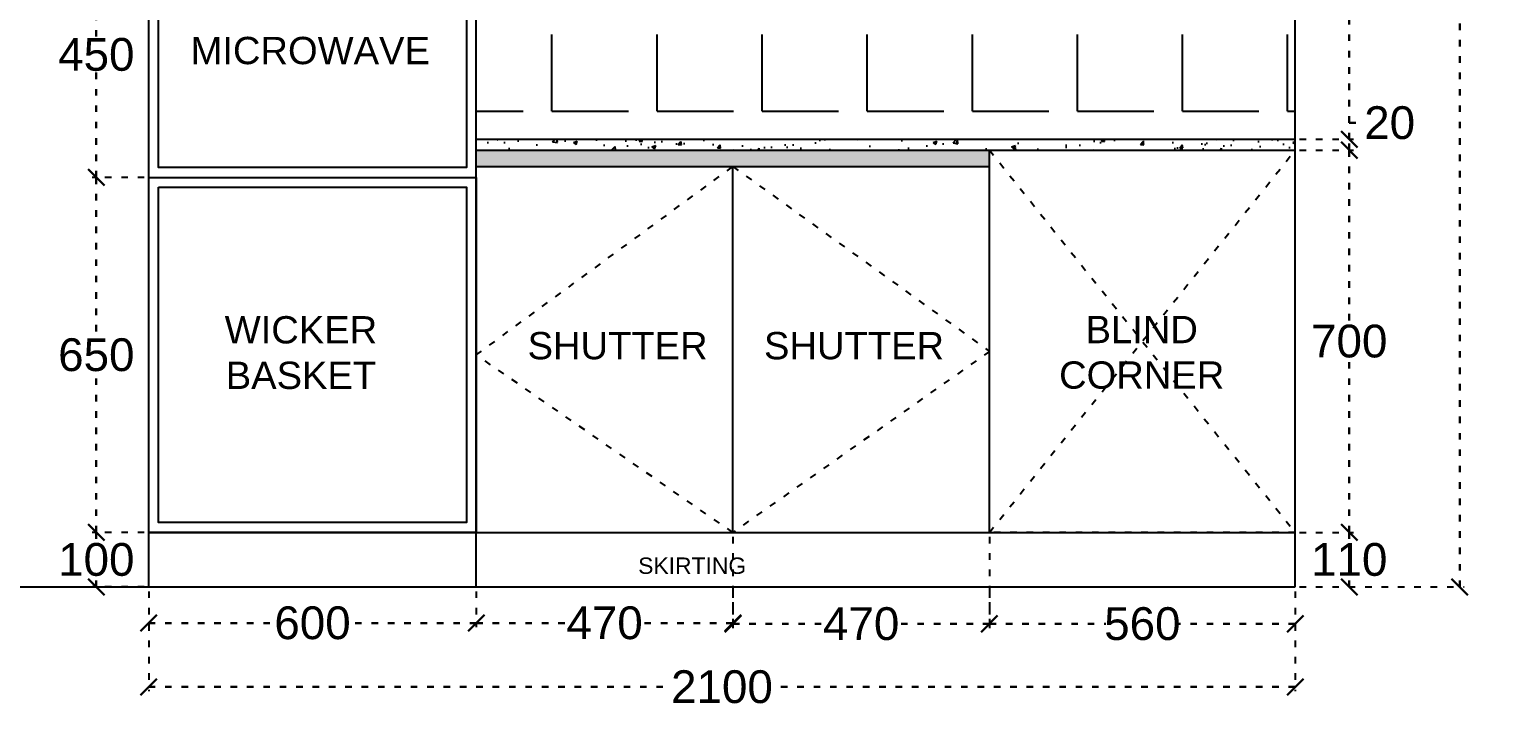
# Model space of a CAD drawing. Header units: millimetres. Extents: x 221542 to 643377, y 20779 to 241923.
# Drawn here: x 243518 to 246229, y 120759 to 122002 of the extents above; entities that cross this region are included whole.
import ezdxf

# ---------------------------------------------------------------- set-up
doc = ezdxf.new("R2010")
doc.units = ezdxf.units.MM
doc.header["$MEASUREMENT"] = 0
doc.linetypes.add('ACAD_ISO03W100', pattern=[30, 12, -18])
doc.layers.add('Walls', color=253, linetype='Continuous')
doc.styles.get("Standard").update_dxf_attribs({"font": 'arial.ttf'})
doc.dimstyles.get("Standard").update_dxf_attribs({"dimtxt": 60, "dimasz": 30, "dimexe": 7.75, "dimexo": 8.13, "dimgap": 0.63, "dimtad": 0, "dimtih": 1, "dimtoh": 1, "dimdec": 0, "dimzin": 0, "dimtxsty": 'Standard', "dimblk": 'OBLIQUE', "dimcen": 2.25, "dimclrd": 1, "dimclre": 1, "dimclrt": 1, "dimadec": 0, "dimazin": 0, "dimtfac": 1, "dimtdec": 0, "dimtofl": 0, "dimtmove": 0, "dimatfit": 3, "dimfxl": 1, "dimtolj": 1, "dimtzin": 0, "dimlwd": 30, "dimarcsym": 0})

# ---------------------------------------------------------------- blocks, each defined once
blk = doc.blocks.new('_Oblique')
at = {"color": 0, "linetype": 'ByBlock', "lineweight": -2}
blk.add_line((-0.5, -0.5), (0.5, 0.5), dxfattribs=at)
blk = doc.blocks.new('*D144')
at = {"layer": 'Defpoints', "color": 0, "linetype": 'ACAD_ISO03W100', "transparency": 16777216}
for p in [(243640.5, 122181), (243736.5, 122181), (243736.5, 121731)]:
    blk.add_point(p, dxfattribs=at)
at = {"layer": 'Walls', "color": 1, "linetype": 'ACAD_ISO03W100', "lineweight": -2, "transparency": 16777216}
for p, q in [((243728.4, 122181), (243632.8, 122181)), ((243728.4, 121731), (243632.8, 121731))]:
    blk.add_line(p, q, dxfattribs=at)
at = {"layer": 'Walls', "color": 1, "linetype": 'ACAD_ISO03W100', "lineweight": 30, "transparency": 16777216}
for p, q in [((243640.5, 122181), (243640.5, 121987.3)), ((243640.5, 121731), (243640.5, 121924.7))]:
    blk.add_line(p, q, dxfattribs=at)
at = {"layer": 'Walls', "color": 1, "linetype": 'ACAD_ISO03W100', "lineweight": 30, "transparency": 16777216, "xscale": 30, "yscale": 30, "zscale": 30}
for p, rotation in [((243640.5, 122181), 90), ((243640.5, 121731), 270)]:
    blk.add_blockref('_Oblique', p, dxfattribs=dict(at, rotation=rotation))
at = {"layer": 'Walls', "color": 1, "linetype": 'ACAD_ISO03W100', "transparency": 16777216, "insert": (243640.5, 121956), "char_height": 60, "attachment_point": 5}
blk.add_mtext('\\A1;450', dxfattribs=at)
blk = doc.blocks.new('*D145')
at = {"layer": 'Defpoints', "color": 0, "linetype": 'ACAD_ISO03W100', "transparency": 16777216}
for p in [(243640.5, 121731), (243736.5, 121731), (243736.5, 121081)]:
    blk.add_point(p, dxfattribs=at)
at = {"layer": 'Walls', "color": 1, "linetype": 'ACAD_ISO03W100', "lineweight": -2, "transparency": 16777216}
for p, q in [((243728.4, 121731), (243632.8, 121731)), ((243728.4, 121081), (243632.8, 121081))]:
    blk.add_line(p, q, dxfattribs=at)
at = {"layer": 'Walls', "color": 1, "linetype": 'ACAD_ISO03W100', "lineweight": 30, "transparency": 16777216}
for p, q in [((243640.5, 121731), (243640.5, 121437.3)), ((243640.5, 121081), (243640.5, 121374.7))]:
    blk.add_line(p, q, dxfattribs=at)
at = {"layer": 'Walls', "color": 1, "linetype": 'ACAD_ISO03W100', "lineweight": 30, "transparency": 16777216, "xscale": 30, "yscale": 30, "zscale": 30}
for p, rotation in [((243640.5, 121731), 90), ((243640.5, 121081), 270)]:
    blk.add_blockref('_Oblique', p, dxfattribs=dict(at, rotation=rotation))
at = {"layer": 'Walls', "color": 1, "linetype": 'ACAD_ISO03W100', "transparency": 16777216, "insert": (243640.5, 121406), "char_height": 60, "attachment_point": 5}
blk.add_mtext('\\A1;650', dxfattribs=at)
blk = doc.blocks.new('*D146')
at = {"layer": 'Defpoints', "color": 0, "linetype": 'ACAD_ISO03W100', "transparency": 16777216}
for p in [(243640.5, 121081), (243736.5, 121081), (243736.5, 120981)]:
    blk.add_point(p, dxfattribs=at)
at = {"layer": 'Walls', "color": 1, "linetype": 'ACAD_ISO03W100', "lineweight": -2, "transparency": 16777216}
for p, q in [((243728.4, 121081), (243632.8, 121081)), ((243728.4, 120981), (243632.8, 120981))]:
    blk.add_line(p, q, dxfattribs=at)
at = {"layer": 'Walls', "color": 1, "linetype": 'ACAD_ISO03W100', "lineweight": 30, "transparency": 16777216}
for p, q in [((243640.5, 121081), (243640.5, 121062.3)), ((243640.5, 120981), (243640.5, 120999.7))]:
    blk.add_line(p, q, dxfattribs=at)
at = {"layer": 'Walls', "color": 1, "linetype": 'ACAD_ISO03W100', "lineweight": 30, "transparency": 16777216, "xscale": 30, "yscale": 30, "zscale": 30}
for p, rotation in [((243640.5, 121081), 90), ((243640.5, 120981), 270)]:
    blk.add_blockref('_Oblique', p, dxfattribs=dict(at, rotation=rotation))
at = {"layer": 'Walls', "color": 1, "linetype": 'ACAD_ISO03W100', "transparency": 16777216, "insert": (243640.5, 121031), "char_height": 60, "attachment_point": 5}
blk.add_mtext('\\A1;100', dxfattribs=at)
blk = doc.blocks.new('*D148')
at = {"layer": 'Defpoints', "color": 0, "linetype": 'ACAD_ISO03W100', "transparency": 16777216}
for p in [(243736.5, 120981), (244336.5, 120981), (244336.5, 120915)]:
    blk.add_point(p, dxfattribs=at)
at = {"layer": 'Walls', "color": 1, "linetype": 'ACAD_ISO03W100', "lineweight": -2, "transparency": 16777216}
for p, q in [((243736.5, 120972.9), (243736.5, 120907.2)), ((244336.5, 120972.9), (244336.5, 120907.2))]:
    blk.add_line(p, q, dxfattribs=at)
at = {"layer": 'Walls', "color": 1, "linetype": 'ACAD_ISO03W100', "lineweight": 30, "transparency": 16777216}
for p, q in [((243736.5, 120915), (243969.5, 120915)), ((244336.5, 120915), (244103.5, 120915))]:
    blk.add_line(p, q, dxfattribs=at)
at = {"layer": 'Walls', "color": 1, "linetype": 'ACAD_ISO03W100', "lineweight": 30, "transparency": 16777216, "xscale": 30, "yscale": 30, "zscale": 30, "rotation": 180}
blk.add_blockref('_Oblique', (243736.5, 120915), dxfattribs=at)
at = {"layer": 'Walls', "color": 1, "linetype": 'ACAD_ISO03W100', "lineweight": 30, "transparency": 16777216, "xscale": 30, "yscale": 30, "zscale": 30}
blk.add_blockref('_Oblique', (244336.5, 120915), dxfattribs=at)
at = {"layer": 'Walls', "color": 1, "linetype": 'ACAD_ISO03W100', "transparency": 16777216, "insert": (244036.5, 120915), "char_height": 60, "attachment_point": 5}
blk.add_mtext('\\A1;600', dxfattribs=at)
blk = doc.blocks.new('*D149')
at = {"layer": 'Defpoints', "color": 0, "linetype": 'ACAD_ISO03W100', "transparency": 16777216}
for p in [(244806.5, 121081), (244336.5, 120981), (244806.5, 120915)]:
    blk.add_point(p, dxfattribs=at)
at = {"layer": 'Walls', "color": 1, "linetype": 'ACAD_ISO03W100', "lineweight": -2, "transparency": 16777216}
for p, q in [((244806.5, 121072.9), (244806.5, 120907.2)), ((244336.5, 120972.9), (244336.5, 120907.2))]:
    blk.add_line(p, q, dxfattribs=at)
at = {"layer": 'Walls', "color": 1, "linetype": 'ACAD_ISO03W100', "lineweight": 30, "transparency": 16777216}
for p, q in [((244336.5, 120915), (244503.5, 120915)), ((244806.5, 120915), (244639.5, 120915))]:
    blk.add_line(p, q, dxfattribs=at)
at = {"layer": 'Walls', "color": 1, "linetype": 'ACAD_ISO03W100', "lineweight": 30, "transparency": 16777216, "xscale": 30, "yscale": 30, "zscale": 30, "rotation": 180}
blk.add_blockref('_Oblique', (244336.5, 120915), dxfattribs=at)
at = {"layer": 'Walls', "color": 1, "linetype": 'ACAD_ISO03W100', "lineweight": 30, "transparency": 16777216, "xscale": 30, "yscale": 30, "zscale": 30}
blk.add_blockref('_Oblique', (244806.5, 120915), dxfattribs=at)
at = {"layer": 'Walls', "color": 1, "linetype": 'ACAD_ISO03W100', "transparency": 16777216, "insert": (244571.5, 120915), "char_height": 60, "attachment_point": 5}
blk.add_mtext('\\A1;470', dxfattribs=at)
blk = doc.blocks.new('*D150')
at = {"layer": 'Defpoints', "color": 0, "linetype": 'ACAD_ISO03W100', "transparency": 16777216}
for p in [(245276.5, 121081), (244806.5, 120981), (245276.5, 120913.5)]:
    blk.add_point(p, dxfattribs=at)
at = {"layer": 'Walls', "color": 1, "linetype": 'ACAD_ISO03W100', "lineweight": -2, "transparency": 16777216}
for p, q in [((245276.5, 121072.9), (245276.5, 120905.8)), ((244806.5, 120972.9), (244806.5, 120905.8))]:
    blk.add_line(p, q, dxfattribs=at)
at = {"layer": 'Walls', "color": 1, "linetype": 'ACAD_ISO03W100', "lineweight": 30, "transparency": 16777216}
for p, q in [((244806.5, 120913.5), (244973.5, 120913.5)), ((245276.5, 120913.5), (245109.5, 120913.5))]:
    blk.add_line(p, q, dxfattribs=at)
at = {"layer": 'Walls', "color": 1, "linetype": 'ACAD_ISO03W100', "lineweight": 30, "transparency": 16777216, "xscale": 30, "yscale": 30, "zscale": 30, "rotation": 180}
blk.add_blockref('_Oblique', (244806.5, 120913.5), dxfattribs=at)
at = {"layer": 'Walls', "color": 1, "linetype": 'ACAD_ISO03W100', "lineweight": 30, "transparency": 16777216, "xscale": 30, "yscale": 30, "zscale": 30}
blk.add_blockref('_Oblique', (245276.5, 120913.5), dxfattribs=at)
at = {"layer": 'Walls', "color": 1, "linetype": 'ACAD_ISO03W100', "transparency": 16777216, "insert": (245041.5, 120913.5), "char_height": 60, "attachment_point": 5}
blk.add_mtext('\\A1;470', dxfattribs=at)
blk = doc.blocks.new('*D151')
at = {"layer": 'Defpoints', "color": 0, "linetype": 'ACAD_ISO03W100', "transparency": 16777216}
for p in [(245276.5, 120981), (245836.5, 120981), (245276.5, 120913.5)]:
    blk.add_point(p, dxfattribs=at)
at = {"layer": 'Walls', "color": 1, "linetype": 'ACAD_ISO03W100', "lineweight": -2, "transparency": 16777216}
for p, q in [((245276.5, 120972.9), (245276.5, 120905.8)), ((245836.5, 120972.9), (245836.5, 120905.8))]:
    blk.add_line(p, q, dxfattribs=at)
at = {"layer": 'Walls', "color": 1, "linetype": 'ACAD_ISO03W100', "lineweight": 30, "transparency": 16777216}
for p, q in [((245276.5, 120913.5), (245489.7, 120913.5)), ((245836.5, 120913.5), (245623.3, 120913.5))]:
    blk.add_line(p, q, dxfattribs=at)
at = {"layer": 'Walls', "color": 1, "linetype": 'ACAD_ISO03W100', "lineweight": 30, "transparency": 16777216, "xscale": 30, "yscale": 30, "zscale": 30, "rotation": 180}
blk.add_blockref('_Oblique', (245276.5, 120913.5), dxfattribs=at)
at = {"layer": 'Walls', "color": 1, "linetype": 'ACAD_ISO03W100', "lineweight": 30, "transparency": 16777216, "xscale": 30, "yscale": 30, "zscale": 30}
blk.add_blockref('_Oblique', (245836.5, 120913.5), dxfattribs=at)
at = {"layer": 'Walls', "color": 1, "linetype": 'ACAD_ISO03W100', "transparency": 16777216, "insert": (245556.5, 120913.5), "char_height": 60, "attachment_point": 5}
blk.add_mtext('\\A1;560', dxfattribs=at)
blk = doc.blocks.new('*D152')
at = {"layer": 'Defpoints', "color": 0, "linetype": 'ACAD_ISO03W100', "transparency": 16777216}
for p in [(243736.5, 120981), (245836.5, 120981), (245836.5, 120798)]:
    blk.add_point(p, dxfattribs=at)
at = {"layer": 'Walls', "color": 1, "linetype": 'ACAD_ISO03W100', "lineweight": -2, "transparency": 16777216}
for p, q in [((243736.5, 120972.87), (243736.5, 120790.25)), ((245836.5, 120972.87), (245836.5, 120790.25))]:
    blk.add_line(p, q, dxfattribs=at)
at = {"layer": 'Walls', "color": 1, "linetype": 'ACAD_ISO03W100', "lineweight": 30, "transparency": 16777216}
for p, q in [((243736.5, 120798), (244695.87, 120798)), ((245836.5, 120798), (244877.13, 120798))]:
    blk.add_line(p, q, dxfattribs=at)
at = {"layer": 'Walls', "color": 1, "linetype": 'ACAD_ISO03W100', "lineweight": 30, "transparency": 16777216, "xscale": 30, "yscale": 30, "zscale": 30, "rotation": 180}
blk.add_blockref('_Oblique', (243736.5, 120798), dxfattribs=at)
at = {"layer": 'Walls', "color": 1, "linetype": 'ACAD_ISO03W100', "lineweight": 30, "transparency": 16777216, "xscale": 30, "yscale": 30, "zscale": 30}
blk.add_blockref('_Oblique', (245836.5, 120798), dxfattribs=at)
at = {"layer": 'Walls', "color": 1, "linetype": 'ACAD_ISO03W100', "transparency": 16777216, "insert": (244786.5, 120798), "char_height": 60, "attachment_point": 5}
blk.add_mtext('\\A1;2100', dxfattribs=at)
blk = doc.blocks.new('*D153')
at = {"layer": 'Defpoints', "color": 0, "linetype": 'ACAD_ISO03W100', "transparency": 16777216}
for p in [(245836.5, 121081), (245935.5, 121081), (245836.5, 120981)]:
    blk.add_point(p, dxfattribs=at)
at = {"layer": 'Walls', "color": 1, "linetype": 'ACAD_ISO03W100', "lineweight": -2, "transparency": 16777216}
for p, q in [((245844.6, 121081), (245943.3, 121081)), ((245844.6, 120981), (245943.3, 120981))]:
    blk.add_line(p, q, dxfattribs=at)
at = {"layer": 'Walls', "color": 1, "linetype": 'ACAD_ISO03W100', "lineweight": 30, "transparency": 16777216}
for p, q in [((245935.5, 121081), (245935.5, 121062.3)), ((245935.5, 120981), (245935.5, 120999.7))]:
    blk.add_line(p, q, dxfattribs=at)
at = {"layer": 'Walls', "color": 1, "linetype": 'ACAD_ISO03W100', "lineweight": 30, "transparency": 16777216, "xscale": 30, "yscale": 30, "zscale": 30}
for p, rotation in [((245935.5, 121081), 90), ((245935.5, 120981), 270)]:
    blk.add_blockref('_Oblique', p, dxfattribs=dict(at, rotation=rotation))
at = {"layer": 'Walls', "color": 1, "linetype": 'ACAD_ISO03W100', "transparency": 16777216, "insert": (245935.5, 121031), "char_height": 60, "attachment_point": 5}
blk.add_mtext('\\A1;110', dxfattribs=at)
blk = doc.blocks.new('*D154')
at = {"layer": 'Defpoints', "color": 0, "linetype": 'ACAD_ISO03W100', "transparency": 16777216}
for p in [(245836.5, 121781), (245935.5, 121781), (245836.5, 121081)]:
    blk.add_point(p, dxfattribs=at)
at = {"layer": 'Walls', "color": 1, "linetype": 'ACAD_ISO03W100', "lineweight": -2, "transparency": 16777216}
for p, q in [((245844.6, 121781), (245943.3, 121781)), ((245844.6, 121081), (245943.3, 121081))]:
    blk.add_line(p, q, dxfattribs=at)
at = {"layer": 'Walls', "color": 1, "linetype": 'ACAD_ISO03W100', "lineweight": 30, "transparency": 16777216}
for p, q in [((245935.5, 121781), (245935.5, 121462.3)), ((245935.5, 121081), (245935.5, 121399.7))]:
    blk.add_line(p, q, dxfattribs=at)
at = {"layer": 'Walls', "color": 1, "linetype": 'ACAD_ISO03W100', "lineweight": 30, "transparency": 16777216, "xscale": 30, "yscale": 30, "zscale": 30}
for p, rotation in [((245935.5, 121781), 90), ((245935.5, 121081), 270)]:
    blk.add_blockref('_Oblique', p, dxfattribs=dict(at, rotation=rotation))
at = {"layer": 'Walls', "color": 1, "linetype": 'ACAD_ISO03W100', "transparency": 16777216, "insert": (245935.5, 121431), "char_height": 60, "attachment_point": 5}
blk.add_mtext('\\A1;700', dxfattribs=at)
blk = doc.blocks.new('*D155')
at = {"layer": 'Defpoints', "color": 0, "linetype": 'ACAD_ISO03W100', "transparency": 16777216}
for p in [(245836.5, 121801), (245935.5, 121801), (245836.5, 121781)]:
    blk.add_point(p, dxfattribs=at)
at = {"layer": 'Walls', "color": 1, "linetype": 'ACAD_ISO03W100', "lineweight": 30, "transparency": 16777216}
for p, q in [((245935.5, 121801), (245935.5, 121831)), ((245935.5, 121831), (245965.5, 121831)), ((245935.5, 121781), (245935.5, 121801))]:
    blk.add_line(p, q, dxfattribs=at)
at = {"layer": 'Walls', "color": 1, "linetype": 'ACAD_ISO03W100', "lineweight": -2, "transparency": 16777216}
for p, q in [((245844.6, 121801), (245943.3, 121801)), ((245844.6, 121781), (245943.3, 121781))]:
    blk.add_line(p, q, dxfattribs=at)
at = {"layer": 'Walls', "color": 1, "linetype": 'ACAD_ISO03W100', "lineweight": 30, "transparency": 16777216, "xscale": 30, "yscale": 30, "zscale": 30}
for p, rotation in [((245935.5, 121801), 90), ((245935.5, 121781), 270)]:
    blk.add_blockref('_Oblique', p, dxfattribs=dict(at, rotation=rotation))
at = {"layer": 'Walls', "color": 1, "linetype": 'ACAD_ISO03W100', "transparency": 16777216, "insert": (246009.5, 121831), "char_height": 60, "attachment_point": 5}
blk.add_mtext('\\A1;20', dxfattribs=at)
blk = doc.blocks.new('*D156')
at = {"layer": 'Defpoints', "color": 0, "linetype": 'ACAD_ISO03W100', "transparency": 16777216}
for p in [(245836.5, 122401), (245935.5, 122401), (245836.5, 121801)]:
    blk.add_point(p, dxfattribs=at)
at = {"layer": 'Walls', "color": 1, "linetype": 'ACAD_ISO03W100', "lineweight": -2, "transparency": 16777216}
for p, q in [((245844.6, 122401), (245943.3, 122401)), ((245844.6, 121801), (245943.3, 121801))]:
    blk.add_line(p, q, dxfattribs=at)
at = {"layer": 'Walls', "color": 1, "linetype": 'ACAD_ISO03W100', "lineweight": 30, "transparency": 16777216}
for p, q in [((245935.5, 122401), (245935.5, 122132.3)), ((245935.5, 121801), (245935.5, 122069.7))]:
    blk.add_line(p, q, dxfattribs=at)
at = {"layer": 'Walls', "color": 1, "linetype": 'ACAD_ISO03W100', "lineweight": 30, "transparency": 16777216, "xscale": 30, "yscale": 30, "zscale": 30}
for p, rotation in [((245935.5, 122401), 90), ((245935.5, 121801), 270)]:
    blk.add_blockref('_Oblique', p, dxfattribs=dict(at, rotation=rotation))
at = {"layer": 'Walls', "color": 1, "linetype": 'ACAD_ISO03W100', "transparency": 16777216, "insert": (245935.5, 122101), "char_height": 60, "attachment_point": 5}
blk.add_mtext('\\A1;600', dxfattribs=at)
blk = doc.blocks.new('*D160')
at = {"layer": 'Defpoints', "color": 0, "linetype": 'ACAD_ISO03W100', "transparency": 16777216}
for p in [(245836.5, 123750), (246138, 123750), (245836.5, 120981)]:
    blk.add_point(p, dxfattribs=at)
at = {"layer": 'Walls', "color": 1, "linetype": 'ACAD_ISO03W100', "lineweight": -2, "transparency": 16777216}
for p, q in [((245844.6, 123750), (246145.8, 123750)), ((245844.6, 120981), (246145.8, 120981))]:
    blk.add_line(p, q, dxfattribs=at)
at = {"layer": 'Walls', "color": 1, "linetype": 'ACAD_ISO03W100', "lineweight": 30, "transparency": 16777216}
for p, q in [((246138, 123750), (246138, 122396.8)), ((246138, 120981), (246138, 122334.2))]:
    blk.add_line(p, q, dxfattribs=at)
at = {"layer": 'Walls', "color": 1, "linetype": 'ACAD_ISO03W100', "lineweight": 30, "transparency": 16777216, "xscale": 30, "yscale": 30, "zscale": 30}
for p, rotation in [((246138, 123750), 90), ((246138, 120981), 270)]:
    blk.add_blockref('_Oblique', p, dxfattribs=dict(at, rotation=rotation))
at = {"layer": 'Walls', "color": 1, "linetype": 'ACAD_ISO03W100', "transparency": 16777216, "insert": (246138, 122365.5), "char_height": 60, "attachment_point": 5}
blk.add_mtext('\\A1;2769', dxfattribs=at)

msp = doc.modelspace()

# ---------------------------------------------------------------- hatches: boundary and pattern name
at = {"layer": 'Walls', "linetype": 'ACAD_ISO03W100', "true_color": 0xc7c8ca}
h = msp.add_hatch(dxfattribs=at)
h.set_pattern_fill('ANGLE', color=9, scale=700)
h.set_pattern_definition([(0, (0, 0), (0, 192.5), [140, -52.5]), (90, (0, 0), (-192.5, 1e-14), [140, -52.5])])
h.paths.add_polyline_path([(245836.5, 122401), (245536.5, 122401), (245536.5, 122391), (244336.5, 122391), (244336.5, 122331), (244336.5, 121801), (245836.5, 121801)])
h = msp.add_hatch(dxfattribs=at)
h.set_pattern_fill('AR-CONC', color=9, scale=10)
h.set_pattern_definition([(50, (0, 0), (71.726018, -6.275213), [7.5, -82.5]), (355, (0, 0), (-13.875133, 75.219213), [6, -66]), (100.451444, (5.98, -0.52), (57.850885, 68.943999), [6.37402, -70.114211]), (46.1842, (0, 20), (106.724133, -16.551928), [11.25, -123.75]), (96.635635, (8.89, 18.62), (93.466195, 97.41186), [9.561034, -105.171376]), (351.184164, (0, 20), (93.466195, 97.41186), [9, -99]), (21, (10, 15), (59.690705, -40.261889), [7.5, -82.5]), (326, (10, 15), (24.331533, 72.515005), [6, -66]), (71.451445, (14.974, 11.645), (84.022238, 32.253115), [6.374019, -70.114211]), (37.5, (0, 0), (1.2159855, 33.2893854), [0, -65.2, 0, -67, 0, -66.25]), (7.5, (0, 0), (26.3069537, 39.441171), [0, -38.2, 0, -63.7, 0, -25.25]), (327.5, (-22.3, 0), (53.3822436, -2.2554872), [0, -25, 0, -78, 0, -103.5]), (317.5, (-32.3, 0), (58.318617, 10.010498), [0, -32.5, 0, -51.8, 0, -73.5])])
h.paths.add_polyline_path([(245836.5, 121781), (245836.5, 121801), (244336.5, 121801), (244336.5, 121781)])
at = {"layer": 'Walls', "linetype": 'ACAD_ISO03W100', "true_color": 0x000000}
h = msp.add_hatch(color=18, dxfattribs=at)
h.dxf.hatch_style = 1
h.paths.add_polyline_path([(245276.5, 121781), (244336.5, 121781), (244336.5, 121751), (245276.5, 121751)])

# ---------------------------------------------------------------- linework, layer by layer
at = {"layer": 'Walls', "color": 18, "true_color": 0x000000}
for p, q in [((245836.5, 120981), (245836.5, 123910)), ((243736.5, 120981), (243736.5, 123750)), ((244336.5, 120981), (244336.5, 123750)), ((244336.5, 121801), (245836.5, 121801)), ((244336.5, 121781), (245836.5, 121781)), ((245276.5, 121081), (245276.5, 121781)), ((244336.5, 121751), (245276.5, 121751)), ((244806.5, 121081), (244806.5, 121751)), ((243736.5, 121731), (244336.5, 121731)), ((243736.5, 121081), (245836.5, 121081)), ((242536.5, 120981), (245836.5, 120981))]:
    msp.add_line(p, q, dxfattribs=at)
for points in [[(243754.5, 122163), (244318.5, 122163), (244318.5, 121749), (243754.5, 121749)], [(243736.5, 121731), (244336.5, 121731), (244336.5, 121081), (243736.5, 121081)], [(243754.5, 121713), (244318.5, 121713), (244318.5, 121099), (243754.5, 121099)]]:
    msp.add_lwpolyline(points, close=True, dxfattribs=at)
at = {"layer": 'Walls', "color": 9, "linetype": 'ACAD_ISO03W100', "true_color": 0xc7c8ca}
for points in [[(245276.5, 121781), (245836.5, 121081), (245276.5, 121081), (245836.5, 121781)], [(244806.5, 121751), (245276.5, 121412.5), (244806.5, 121081), (244336.5, 121406), (244806.5, 121751)]]:
    msp.add_lwpolyline(points, dxfattribs=at)

# ---------------------------------------------------------------- texts
at = {"color": 7, "char_height": 50, "attachment_point": 1}
for s, insert in [('\\pxqc;MICROWAVE', (243801, 121988.5)), ('\\pxqc;WICKER BASKET', (243784, 121477)), ('\\pxqc;BLIND\\PCORNER', (245324, 121477.5)), ('\\pxqc;SHUTTER', (244364, 121448)), ('\\pxqc;SHUTTER', (244797, 121448))]:
    msp.add_mtext_dynamic_manual_height_columns(s, width=462.73, gutter_width=1213, heights=[0], dxfattribs=dict(at, insert=insert))
at = {"color": 18, "true_color": 0x000000, "insert": (244633, 121035), "char_height": 30, "attachment_point": 1}
msp.add_mtext_dynamic_manual_height_columns('SKIRTING', width=2764.543, gutter_width=1, heights=[238.1], dxfattribs=at)

# ---------------------------------------------------------------- dimensions: what is measured, and where the dimension line sits
at = {"layer": 'Walls', "color": 240, "linetype": 'ACAD_ISO03W100', "true_color": 0xed1f24}
for base, p1, p2, picture, middle in [((246138, 123750), (245836.5, 120981), (245836.5, 123750), '*D160', (246138, 122365.5)), ((245935.5, 122401), (245836.5, 121801), (245836.5, 122401), '*D156', (245935.5, 122101)), ((245935.5, 121801), (245836.5, 121781), (245836.5, 121801), '*D155', (246009.5, 121831)), ((245935.5, 121781), (245836.5, 121081), (245836.5, 121781), '*D154', (245935.5, 121431))]:
    dim = msp.add_linear_dim(base=base, p1=p1, p2=p2, angle=90, dimstyle='Standard', dxfattribs=at)
    dim.commit()
    dim.dimension.update_dxf_attribs({"geometry": picture, "text_midpoint": middle})
at = {"layer": 'Walls', "color": 18, "linetype": 'ACAD_ISO03W100', "true_color": 0x000000}
for base, p1, p2, picture, middle in [((243640.5, 122181), (243736.5, 121731), (243736.5, 122181), '*D144', (243640.5, 121956)), ((243640.5, 121731), (243736.5, 121081), (243736.5, 121731), '*D145', (243640.5, 121406)), ((243640.5, 121081), (243736.5, 120981), (243736.5, 121081), '*D146', (243640.5, 121031))]:
    dim = msp.add_linear_dim(base=base, p1=p1, p2=p2, angle=90, dimstyle='Standard', dxfattribs=at)
    dim.commit()
    dim.dimension.update_dxf_attribs({"geometry": picture, "text_midpoint": middle})
at = {"layer": 'Walls', "color": 240, "linetype": 'ACAD_ISO03W100', "true_color": 0xed1f24}
for base, p1, p2, picture, middle in [((244806.5, 120915), (244336.5, 120981), (244806.5, 121081), '*D149', (244571.5, 120915)), ((245276.5, 120913.5), (244806.5, 120981), (245276.5, 121081), '*D150', (245041.5, 120913.5)), ((244336.5, 120915), (243736.5, 120981), (244336.5, 120981), '*D148', (244036.5, 120915)), ((245836.5, 120798), (243736.5, 120981), (245836.5, 120981), '*D152', (244786.5, 120798)), ((245276.5, 120913.5), (245836.5, 120981), (245276.5, 120981), '*D151', (245556.5, 120913.5))]:
    dim = msp.add_linear_dim(base=base, p1=p1, p2=p2, dimstyle='Standard', dxfattribs=at)
    dim.commit()
    dim.dimension.update_dxf_attribs({"geometry": picture, "text_midpoint": middle})
dim = msp.add_linear_dim(base=(245935.5, 121081), p1=(245836.5, 120981), p2=(245836.5, 121081), angle=90, text='110', dimstyle='Standard', dxfattribs=at)
dim.commit()
dim.dimension.update_dxf_attribs({"geometry": '*D153', "text_midpoint": (245935.5, 121031)})

doc.saveas('drawing.dxf')
